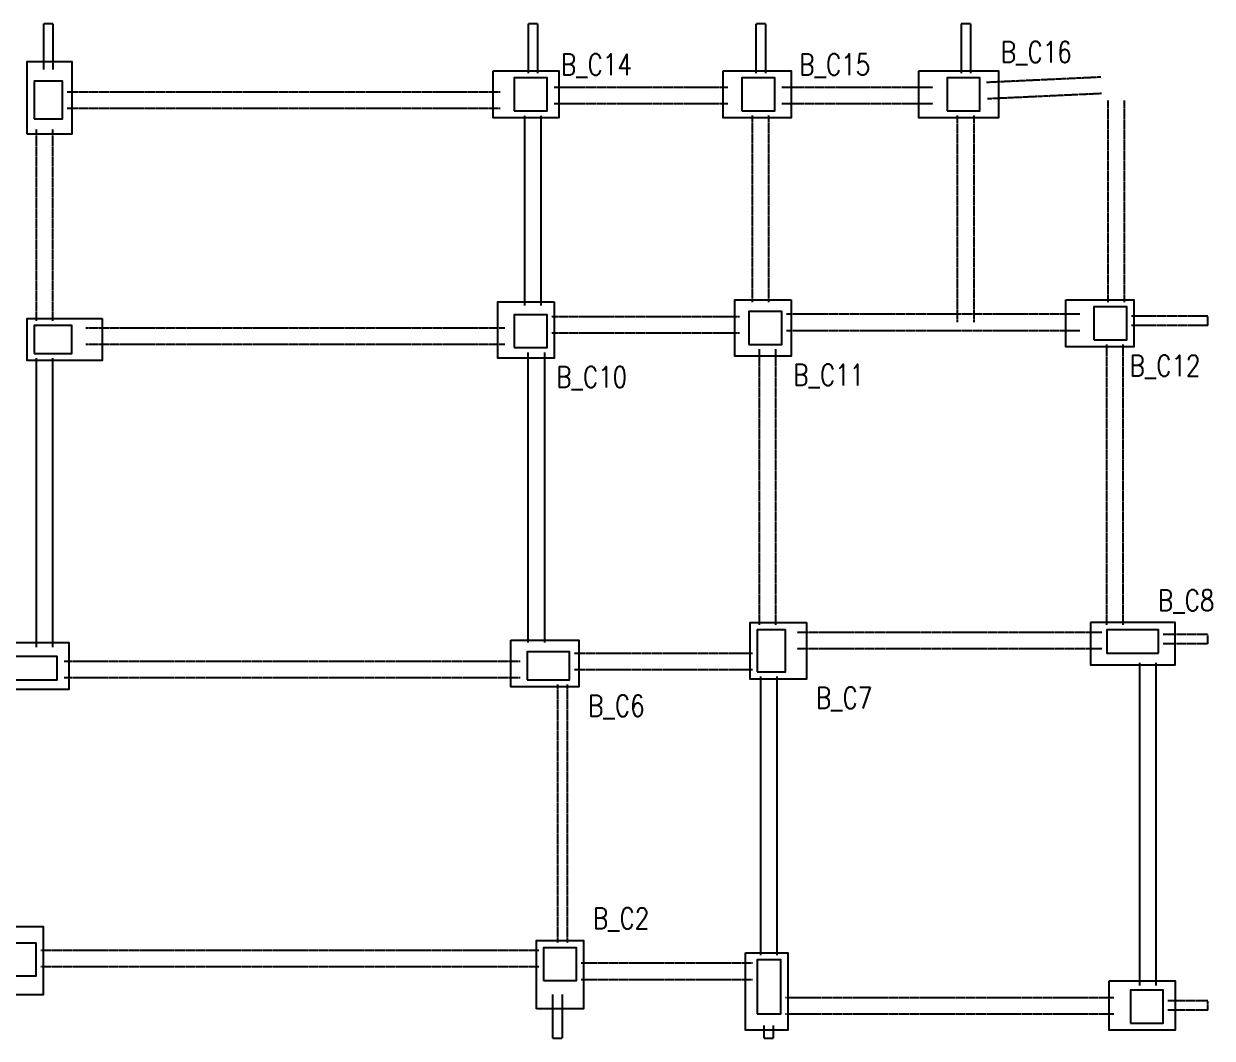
# Model space of a CAD drawing. Header units: millimetres. Extents: x 1284 to 6172, y 54950 to 59013.
# Drawn here: x 2944 to 5476, y 56853 to 59013 of the extents above; entities that cross this region are included whole.
import ezdxf
from ezdxf.enums import TextEntityAlignment as Align

# ---------------------------------------------------------------- set-up
doc = ezdxf.new("R2010")
doc.units = ezdxf.units.MM
doc.linetypes.add('CENTER', pattern=[2, 1.25, -0.25, 0.25, -0.25])
for name, color, linetype in [('TC-COLUMN', 1, 'Continuous'), ('TC-TC', 4, 'Continuous'), ('TC-鋼柱', 11, 'Continuous')]:
    doc.layers.add(name, color=color, linetype=linetype)
doc.layers.add('TC-鋼粱(隱藏)', color=183, linetype='CENTER', plot=False)
doc.styles.add('TXT', font='TXT.shx', dxfattribs={"width": 0.8, "bigfont": 'ae.shx'})

msp = doc.modelspace()

# ---------------------------------------------------------------- linework, layer by layer
at = {"layer": 'TC-COLUMN'}
for points in [[(2951.45, 58778.07), (2951.45, 58933.07), (3046.45, 58933.07), (3046.45, 58778.07)], [(3943.79, 58913.07), (4083.79, 58913.07), (4083.79, 58813.07), (3943.79, 58813.07)], [(4433.85, 58913.07), (4578.85, 58913.07), (4578.85, 58813.07), (4433.85, 58813.07)], [(4850.74, 58913.07), (5020.74, 58913.07), (5020.74, 58813.07), (4850.74, 58813.07)], [(4073.85, 58421.07), (4073.85, 58301.07), (3953.85, 58301.07), (3953.85, 58421.07)], [(4578.68, 58425.57), (4578.68, 58305.57), (4458.68, 58305.57), (4458.68, 58425.57)], [(5163.7, 58425.35), (5308.7, 58425.35), (5308.7, 58325.35), (5163.7, 58325.35)], [(3111.45, 58385.88), (3111.45, 58295.88), (2951.45, 58295.88), (2951.45, 58385.88)], [(4611.35, 57738.07), (4611.35, 57618.07), (4491.35, 57618.07), (4491.35, 57738.07)], [(5216.35, 57738.06), (5216.35, 57648.06), (5396.35, 57648.06), (5396.35, 57738.06)], [(2895.35, 57696.07), (3040.35, 57696.07), (3040.35, 57596.07), (2895.35, 57596.07)], [(3981.35, 57701.07), (4126.35, 57701.07), (4126.35, 57601.07), (3981.35, 57601.07)], [(2885.35, 56946), (2885.35, 57091), (2985.35, 57091), (2985.35, 56946)], [(4036.35, 56916.07), (4036.35, 57061.07), (4136.35, 57061.07), (4136.35, 56916.07)], [(4481.48, 57035.26), (4571.48, 57035.26), (4571.48, 56870.26), (4481.48, 56870.26)], [(5256.35, 56975.57), (5396.35, 56975.57), (5396.35, 56870.57), (5256.35, 56870.57)]]:
    msp.add_lwpolyline(points, close=True, dxfattribs=at)
at = {"layer": 'TC-鋼柱'}
for points in [[(2966.45, 58810.57), (3026.45, 58810.57), (3026.45, 58890.57), (2966.45, 58890.57)], [(3988.79, 58828.07), (4058.79, 58828.07), (4058.79, 58898.07), (3988.79, 58898.07)], [(4473.85, 58828.07), (4543.85, 58828.07), (4543.85, 58898.07), (4473.85, 58898.07)], [(4910.74, 58828.07), (4980.74, 58828.07), (4980.74, 58898.07), (4910.74, 58898.07)], [(5223.7, 58340.35), (5293.7, 58340.35), (5293.7, 58410.35), (5223.7, 58410.35)], [(3988.85, 58323.57), (4058.85, 58323.57), (4058.85, 58393.57), (3988.85, 58393.57)], [(4488.68, 58330.57), (4558.68, 58330.57), (4558.68, 58400.57), (4488.68, 58400.57)], [(2966.45, 58310.88), (3046.45, 58310.88), (3046.45, 58370.88), (2966.45, 58370.88)], [(4506.35, 57633.07), (4566.35, 57633.07), (4566.35, 57723.07), (4506.35, 57723.07)], [(5361.35, 57673.06), (5361.35, 57723.06), (5251.35, 57723.06), (5251.35, 57673.06)], [(4016.35, 57616.07), (4106.35, 57616.07), (4106.35, 57676.07), (4016.35, 57676.07)], [(2915.35, 57616.07), (3015.35, 57616.07), (3015.35, 57666.07), (2915.35, 57666.07)], [(2900.35, 56986), (2970.35, 56986), (2970.35, 57056), (2900.35, 57056)], [(4051.35, 56976.07), (4121.35, 56976.07), (4121.35, 57046.07), (4051.35, 57046.07)], [(4506.48, 56905.25), (4556.48, 56905.25), (4556.48, 57020.25), (4506.48, 57020.25)], [(5301.35, 56885.57), (5371.35, 56885.57), (5371.35, 56955.57), (5301.35, 56955.57)]]:
    msp.add_lwpolyline(points, close=True, dxfattribs=at)
at = {"layer": 'TC-鋼粱(隱藏)'}
for p, q in [((2986.45, 59013.07), (2986.45, 58915.57)), ((3006.45, 59013.07), (2986.45, 59013.07)), ((3006.45, 59013.07), (3006.45, 58915.57)), ((4018.76, 59013.07), (4018.76, 58908.07)), ((4038.76, 59013.07), (4018.76, 59013.07)), ((4038.76, 59013.07), (4038.76, 58908.07)), ((4503.85, 59013.07), (4503.85, 58908.07)), ((4523.85, 59013.07), (4503.85, 59013.07)), ((4523.85, 59013.07), (4523.85, 58908.07)), ((4940.91, 59013.07), (4940.91, 58908.07)), ((4960.91, 59013.07), (4940.91, 59013.07)), ((4960.91, 59013.07), (4960.91, 58908.07)), ((5238.05, 58899.35), (4994.91, 58888.09)), ((3036.45, 58868.07), (3958.79, 58868.07)), ((4073.79, 58878.07), (4443.85, 58878.07)), ((4558.85, 58878.07), (4880.84, 58878.07)), ((5239.67, 58864.39), (4996.53, 58853.13)), ((3036.45, 58833.07), (3958.79, 58833.07)), ((4073.79, 58843.07), (4443.85, 58843.07)), ((4558.85, 58843.07), (4880.84, 58843.07)), ((5253.7, 58420.35), (5253.7, 58849.82)), ((5288.7, 58420.35), (5288.7, 58849.82)), ((4011.26, 58413.57), (4011.26, 58818.07)), ((4046.26, 58413.57), (4046.26, 58818.07)), ((4496.35, 58420.57), (4496.35, 58818.07)), ((4531.35, 58420.57), (4531.35, 58818.07)), ((4933.24, 58377.85), (4933.24, 58818.07)), ((4968.24, 58377.85), (4968.24, 58818.07)), ((2971.45, 58380.88), (2971.45, 58788.57)), ((3006.45, 58380.88), (3006.45, 58788.57)), ((4068.85, 58389.89), (4468.68, 58389.89)), ((4568.68, 58395.35), (5193.7, 58395.35)), ((5466.58, 58390.35), (5303.7, 58390.35)), ((5466.58, 58370.35), (5466.58, 58390.35)), ((3076.46, 58365.88), (3968.85, 58365.88)), ((4068.85, 58354.89), (4468.68, 58354.89)), ((4568.68, 58360.35), (5193.7, 58360.35)), ((5466.58, 58370.35), (5303.7, 58370.35)), ((3076.46, 58330.88), (3968.85, 58330.88)), ((5251.2, 57733.06), (5251.2, 58330.35)), ((5286.2, 57733.06), (5286.2, 58330.35)), ((2971.45, 57686.07), (2971.45, 58300.88)), ((3006.45, 57686.07), (3006.45, 58300.88)), ((4018.85, 57696.07), (4018.85, 58313.57)), ((4053.85, 57696.07), (4053.85, 58313.57)), ((4511.35, 57733.07), (4511.35, 58320.57)), ((4546.35, 57733.07), (4546.35, 58320.57)), ((4591.35, 57718.06), (5241.35, 57718.06)), ((5466.47, 57713.06), (5371.35, 57713.06)), ((5466.47, 57693.06), (5371.35, 57693.06)), ((5466.47, 57693.06), (5466.47, 57713.06)), ((4116.35, 57673.07), (4496.35, 57673.07)), ((4591.35, 57683.06), (5241.35, 57683.06)), ((3030.35, 57656.07), (4001.35, 57656.07)), ((5321.35, 56965.57), (5321.35, 57653.06)), ((5356.35, 56965.57), (5356.35, 57653.06)), ((3030.35, 57621.07), (4001.35, 57621.07)), ((4116.35, 57638.07), (4496.35, 57638.07)), ((4513.98, 57030.26), (4513.98, 57623.07)), ((4548.98, 57030.26), (4548.98, 57623.07)), ((4081.35, 57606.07), (4081.35, 57056.07)), ((4101.35, 57606.07), (4101.35, 57056.07)), ((2980.35, 57041.07), (4041.35, 57041.07)), ((4131.35, 57013.57), (4496.48, 57013.57)), ((2980.35, 57006.07), (4041.35, 57006.07)), ((4131.35, 56978.57), (4496.48, 56978.57)), ((4071.35, 56853.3), (4071.35, 56946.07)), ((4091.35, 56853.3), (4091.35, 56946.07)), ((4566.48, 56940.26), (5266.35, 56940.26)), ((5466.33, 56932.76), (5381.35, 56932.76)), ((5466.33, 56912.76), (5466.33, 56932.76)), ((5466.33, 56912.76), (5381.35, 56912.76)), ((4566.48, 56905.26), (5266.35, 56905.26)), ((4521.48, 56853.76), (4521.48, 56880.25)), ((4541.48, 56853.76), (4541.48, 56880.25)), ((4071.35, 56853.3), (4091.35, 56853.3)), ((4521.48, 56853.76), (4541.48, 56853.76))]:
    msp.add_line(p, q, dxfattribs=at)

# ---------------------------------------------------------------- texts
at = {"layer": 'TC-TC', "style": 'TXT', "width": 0.8}
for s, p in [('B_C16', (5100.74, 58953.07)), ('B_C14', (4163.79, 58926.31)), ('B_C15', (4671.53, 58926.31)), ('B_C12', (5375.01, 58285.35)), ('B_C10', (4153.85, 58261.07)), ('B_C11', (4658.68, 58265.57)), ('B_C8', (5420.1, 57785.57)), ('B_C7', (4691.35, 57578.07)), ('B_C6', (4206.35, 57561.07)), ('B_C2', (4216.35, 57108.56))]:
    msp.add_text(s, height=45, rotation=0, dxfattribs=at).set_placement(p, align=Align.MIDDLE_CENTER)

doc.saveas('drawing.dxf')
